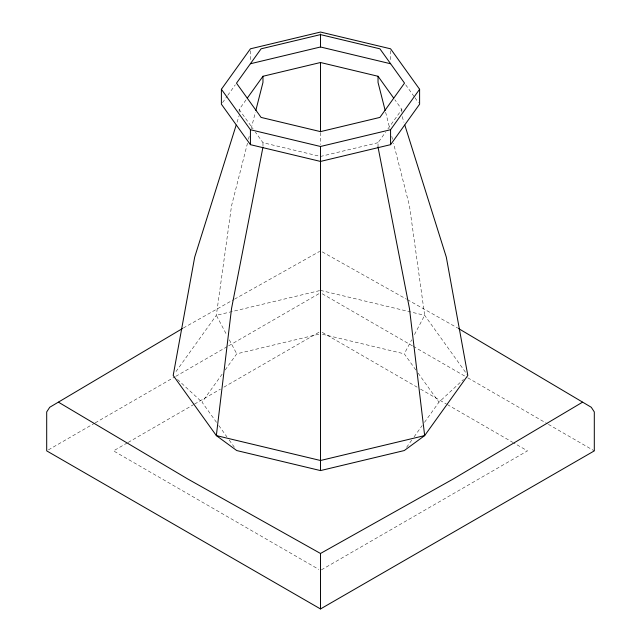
<?xml version="1.0" encoding="UTF-8"?>
<svg xmlns="http://www.w3.org/2000/svg" width="641" height="641" viewBox="0 0 641 641"><rect width="100%" height="100%" fill="white"/><g stroke="black" fill="none" stroke-linecap="round" stroke-linejoin="round"><path stroke-width="0.48" stroke-dasharray="3.21 2.4" d="M247.506 143.127L231.545 205.753L216.338 315.316L174.945 373.014M248.484 139.273L249.221 136.381M251.184 128.673L255.358 112.287M237.058 122.279L239.149 115.628M415.825 369.953L404.263 353.832L411.682 339.826M414.463 334.578L424.663 315.316L409.455 205.753L393.494 143.127M222.555 102.592L227.194 96.118M227.779 95.309L235.327 84.788M239.149 112.119L239.149 109.483L246.12 99.764M378.03 147.085L378.03 142.695L385.586 132.166M387.909 128.921L401.851 109.483L394.88 99.764M216.498 422.339L202.043 402.187L222.86 373.174M225.175 369.953L236.737 353.832L319.522 334.033M406.57 447.322L411.778 440.071M414.094 436.85L422.187 425.56M424.502 422.339L438.957 402.187L463.475 379.464M183.318 328.032L233.653 299.643M48.428 449.87L94.347 423.356M95.221 422.852L174.929 376.836M175.802 376.331L227.787 346.316M228.653 345.82L320.5 292.793M127.303 442.899L113.505 450.871L318.777 569.384M128.168 442.402L193.718 404.559M194.576 404.062L220.448 389.127M223.901 387.132L319.635 331.862M321.365 569.881L527.495 450.871L513.697 442.899M234.518 299.155L319.635 251.392M378.03 142.695L320.5 156.452L262.97 142.695L255.414 132.166M319.53 290.637L216.338 315.316L226.537 334.578M320.5 290.405L424.663 315.316L467.225 374.64M322.447 334.265L404.263 353.832M322.239 251.881L406.482 299.155M407.347 299.643L457.682 328.032M322.231 293.786L412.347 345.82M413.213 346.316L466.936 377.333M467.802 377.829L547.518 423.853M548.384 424.358L594.303 450.871M322.223 332.358L417.099 387.132M420.552 389.127L446.424 404.062M447.282 404.559L512.832 442.402M177.525 379.464L202.043 402.187M405.673 84.788L414.382 96.927M414.959 97.736L418.445 102.592M239.149 109.483L253.091 128.921M418.14 373.174L438.957 402.187M218.813 425.56L226.906 436.85M229.222 440.071L234.43 447.322M229.318 339.826L236.737 353.832M402.155 116.582L403.942 122.279M385.642 112.287L389.816 128.673M391.779 136.381L392.516 139.273M401.851 109.483L401.851 112.119M390.577 50.799L390.577 61.752M320.5 132.567L320.5 144.546M262.97 142.695L262.97 146.212M250.423 50.799L250.423 61.752"/><path stroke-width="0.96" d="M255.855 110.364L262.97 82.417L262.97 76.271L320.5 62.514L378.03 76.271L393.718 98.137M236.16 125.131L194.696 257.113L173.19 375.45L216.338 435.592L236.737 450.551L320.5 470.582L404.263 450.551L424.663 435.592L467.81 375.45L446.304 257.113L404.84 125.131M221.393 89.267L250.423 48.812L320.5 32.05L390.577 48.812L419.607 89.267L419.607 104.211L390.577 144.666L320.5 161.428L250.423 144.666L221.393 104.211L221.393 89.267L250.423 129.73L250.423 144.666M247.282 98.137L262.97 76.271M390.577 144.666L390.577 129.73L419.607 89.267M458.539 328.545L591.274 407.275L594.303 411.923L594.303 450.871L320.5 608.95L46.697 450.871L46.697 411.923L49.726 407.275L182.461 328.545M582.533 402.187L453.379 478.907L320.5 553.471L187.621 478.907L58.467 402.187M250.423 63.747L320.5 46.985L390.577 63.747M320.5 131.629L379.913 117.415L404.519 83.122L379.913 48.82L320.5 34.614L261.087 48.82L236.489 83.17L261.087 117.415L320.5 131.629L320.5 62.514M250.423 129.73L320.5 146.485L390.577 129.73M385.145 110.364L378.03 82.417L378.03 76.271M378.03 147.085L409.455 308.473L424.663 435.592L320.5 460.502L216.338 435.592L231.545 308.473L262.97 147.085M320.5 34.045L320.5 46.985M320.5 146.485L320.5 470.582M320.5 553.471L320.5 608.95"/></g></svg>
